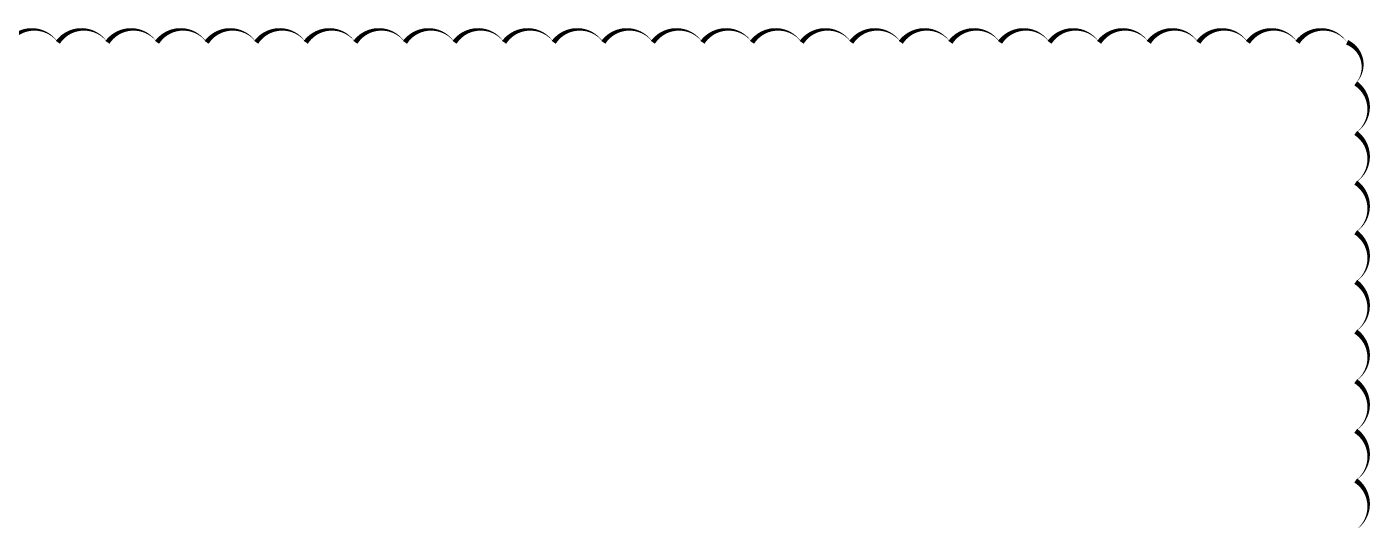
# Model space of a CAD drawing. Header units: millimetres. Extents: x 1109421 to 1726579, y -247837 to 144927.
# Drawn here: x 1577442 to 1726579, y -83280 to -28626 of the extents above; entities that cross this region are included whole.
import ezdxf

# ---------------------------------------------------------------- set-up
doc = ezdxf.new("R2010")
doc.units = ezdxf.units.MM
doc.header["$LTSCALE"] = 600
doc.header["$MEASUREMENT"] = 0
doc.linetypes.add('DASHED', pattern=[0.75, 0.5, -0.25])
doc.layers.add('PCCC-BAO CHAY - DAY', color=3, linetype='DASHED', lineweight=35)

msp = doc.modelspace()

# ---------------------------------------------------------------- linework, layer by layer
at = {"layer": 'PCCC-BAO CHAY - DAY'}
msp.add_lwpolyline([(1724872, -84386.7, 0, 550.1, 0.52056705), (1724872, -78885.5, 0, 550.1, 0.52056705), (1724872, -73384.3, 0, 550.1, 0.52056705), (1724872, -67883, 0, 550.1, 0.52056705), (1724872, -62381.8, 0, 550.1, 0.52056705), (1724872, -56880.5, 0, 550.1, 0.52056705), (1724872, -51379.3, 0, 550.1, 0.52056705), (1724872, -45878, 0, 550.1, 0.52056705), (1724872, -40376.8, 0, 550.1, 0.52056705), (1724872, -34875.6, 0, 550.1, 0.52056705), (1723912, -30334.3, 0, 550.1, 0.52056705), (1718410.8, -30334.3, 0, 550.1, 0.52056705), (1712909.6, -30334.3, 0, 550.1, 0.52056705), (1707408.3, -30334.3, 0, 550.1, 0.52056705), (1701907.1, -30334.3, 0, 550.1, 0.52056705), (1696405.8, -30334.3, 0, 550.1, 0.52056705), (1690904.6, -30334.3, 0, 550.1, 0.52056705), (1685403.3, -30334.3, 0, 550.1, 0.52056705), (1679902.1, -30334.3, 0, 550.1, 0.52056705), (1674400.9, -30334.3, 0, 550.1, 0.52056705), (1668899.6, -30334.3, 0, 550.1, 0.52056705), (1663398.4, -30334.3, 0, 550.1, 0.52056705), (1657897.1, -30334.3, 0, 550.1, 0.52056705), (1652395.9, -30334.3, 0, 550.1, 0.52056705), (1646894.6, -30334.3, 0, 550.1, 0.52056705), (1641393.4, -30334.3, 0, 550.1, 0.52056705), (1635892.2, -30334.3, 0, 550.1, 0.52056705), (1630390.9, -30334.3, 0, 550.1, 0.52056705), (1624889.7, -30334.3, 0, 550.1, 0.52056705), (1619388.4, -30334.3, 0, 550.1, 0.52056705), (1613887.2, -30334.3, 0, 550.1, 0.52056705), (1608385.9, -30334.3, 0, 550.1, 0.52056705), (1602884.7, -30334.3, 0, 550.1, 0.52056705), (1597383.5, -30334.3, 0, 550.1, 0.52056705), (1591882.2, -30334.3, 0, 550.1, 0.52056705), (1586381, -30334.3, 0, 550.1, 0.52056705), (1580879.7, -30334.3, 0, 550.1, 0.52056705), (1575378.5, -30334.3, 0, 550.1, 0.52056705)], format="xyseb", dxfattribs=at)

doc.saveas('drawing.dxf')
